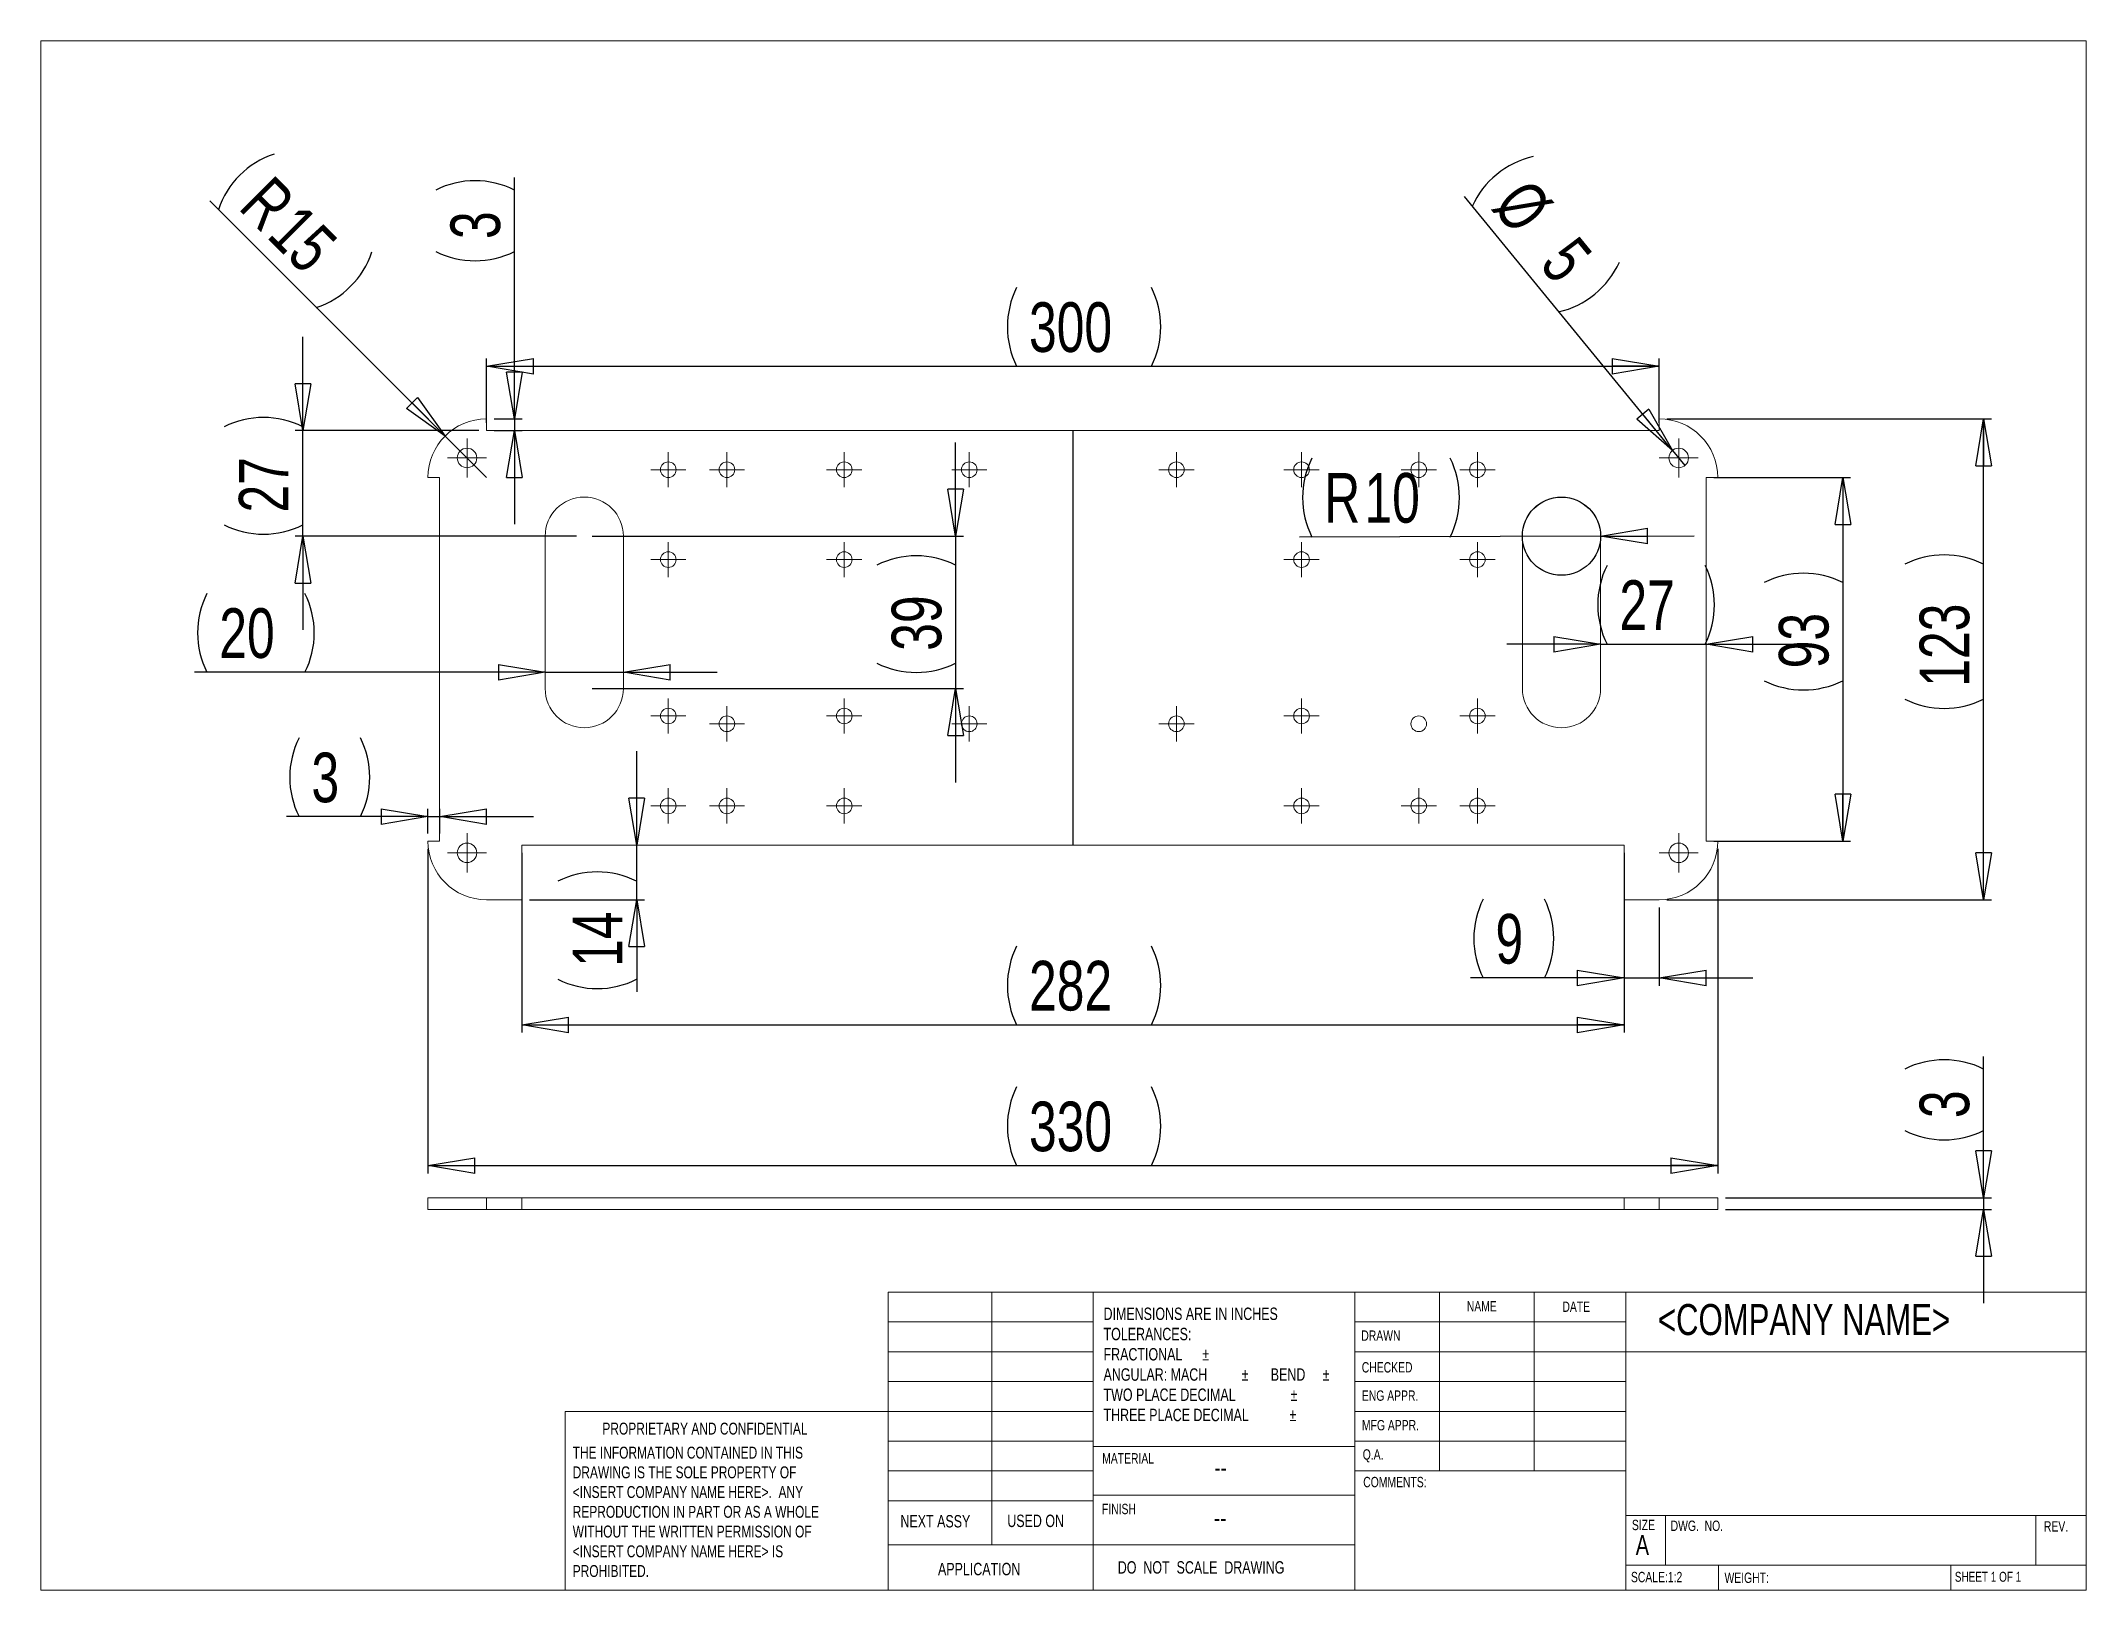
# Model space of a CAD drawing. Header units: millimetres. Extents: x 8 to 270, y 10 to 208.
import ezdxf

# ---------------------------------------------------------------- set-up
doc = ezdxf.new("R2010")
doc.units = ezdxf.units.MM
doc.layers.add('FORMAT', color=7, linetype='Continuous')
doc.styles.add('SLDTEXTSTYLE0', font='TXT', dxfattribs={"width": 0.75})
doc.dimstyles.new('SLDDIMSTYLE0', dxfattribs={"dimtxt": 6.35, "dimasz": 5.9944, "dimexe": 0, "dimexo": 0.0625, "dimgap": 1.5875, "dimtad": 1, "dimtoh": 1, "dimlfac": 2, "dimzin": 12, "dimdsep": 46, "dimtxsty": 'Standard', "dimblk1": 'CLOSED', "dimblk2": 'CLOSED', "dimsah": 1, "dimcen": 0.09, "dimadec": 0, "dimazin": 0, "dimtfac": 1, "dimtmove": 0, "dimatfit": 2, "dimldrblk": 'CLOSED', "dimfxl": 0, "dimtolj": 1, "dimtzin": 12, "dimarcsym": 0})
doc.dimstyles.new('SLDDIMSTYLE1', dxfattribs={"dimtxt": 6.35, "dimasz": 5.9944, "dimexe": 0, "dimexo": 0.0625, "dimgap": 1.5875, "dimtad": 1, "dimtoh": 1, "dimlfac": 2, "dimzin": 12, "dimdsep": 46, "dimtxsty": 'Standard', "dimblk1": 'CLOSED', "dimblk2": 'CLOSED', "dimsah": 1, "dimcen": 0.09, "dimadec": 0, "dimazin": 0, "dimtfac": 1, "dimtmove": 0, "dimatfit": 2, "dimldrblk": 'CLOSED', "dimfxl": 0, "dimtolj": 1, "dimtzin": 12, "dimarcsym": 0})
doc.dimstyles.new('SLDDIMSTYLE2', dxfattribs={"dimtxt": 6.35, "dimasz": 5.9944, "dimexe": 0, "dimexo": 0.0625, "dimgap": 1.5875, "dimtad": 1, "dimtoh": 1, "dimlfac": 2, "dimzin": 12, "dimdsep": 46, "dimtxsty": 'Standard', "dimblk1": 'CLOSED', "dimblk2": 'CLOSED', "dimsah": 1, "dimcen": 0.09, "dimadec": 0, "dimazin": 0, "dimtfac": 1, "dimtofl": 0, "dimtmove": 0, "dimatfit": 3, "dimldrblk": 'CLOSED', "dimfxl": 0, "dimtolj": 1, "dimtzin": 12, "dimarcsym": 0})
doc.dimstyles.new('SLDDIMSTYLE3', dxfattribs={"dimtxt": 6.35, "dimasz": 5.9944, "dimexe": 0, "dimexo": 0.0625, "dimgap": 1.5875, "dimtad": 1, "dimtoh": 1, "dimlfac": 2, "dimzin": 12, "dimdsep": 46, "dimtxsty": 'Standard', "dimblk1": 'CLOSED', "dimblk2": 'CLOSED', "dimsah": 1, "dimcen": 0.09, "dimadec": 0, "dimazin": 0, "dimtfac": 1, "dimtofl": 0, "dimtmove": 0, "dimatfit": 3, "dimldrblk": 'CLOSED', "dimfxl": 0, "dimtolj": 1, "dimtzin": 12, "dimarcsym": 0})
doc.dimstyles.new('SLDDIMSTYLE4', dxfattribs={"dimtxt": 6.35, "dimasz": 5.9944, "dimexe": 0, "dimexo": 0.0625, "dimgap": 1.5875, "dimtad": 1, "dimtoh": 1, "dimlfac": 2, "dimzin": 12, "dimdsep": 46, "dimtxsty": 'Standard', "dimblk1": 'CLOSED', "dimblk2": 'CLOSED', "dimsah": 1, "dimcen": 0.09, "dimadec": 0, "dimazin": 0, "dimtfac": 1, "dimtmove": 0, "dimatfit": 2, "dimldrblk": 'CLOSED', "dimfxl": 0, "dimtolj": 1, "dimtzin": 12, "dimarcsym": 0})

# ---------------------------------------------------------------- blocks, each defined once
blk = doc.blocks.new('SW_NOTE_0')
at = {"color": 0, "linetype": 'Continuous', "lineweight": 0, "attachment_point": 1, "style": 'SLDTEXTSTYLE0'}
for s, insert, char_height in [('DIMENSIONS ARE IN INCHES', (0, 2.05), 1.5875), ('TOLERANCES:', (0, -0.54), 1.5875), ('FRACTIONAL', (0, -3.13), 1.587), ('%%p', (12.64, -3.13), 1.587), ('ANGULAR: MACH', (0, -5.72), 1.5875), ('%%p', (17.67, -5.72), 1.587), ('     BEND ', (19.18, -5.72), 1.587), ('%%p', (28.03, -5.72), 1.587), ('TWO PLACE DECIMAL    ', (0, -8.3), 1.5875), ('%%p', (23.92, -8.3), 1.587), ('THREE PLACE DECIMAL  ', (0, -10.89), 1.5875), ('%%p', (23.78, -10.89), 1.587)]:
    blk.add_mtext(s, dxfattribs=dict(at, insert=insert, char_height=char_height))
blk = doc.blocks.new('SW_NOTE_1')
at = {"color": 0, "linetype": 'Continuous', "lineweight": 0, "char_height": 1.524, "attachment_point": 1, "style": 'SLDTEXTSTYLE0'}
for s, insert in [('THE INFORMATION CONTAINED IN THIS', (0, 1.96)), ('DRAWING IS THE SOLE PROPERTY OF', (0, -0.56)), ('<INSERT COMPANY NAME HERE>.  ANY ', (0, -3.08)), ('REPRODUCTION IN PART OR AS A WHOLE', (0, -5.61)), ('WITHOUT THE WRITTEN PERMISSION OF', (0, -8.13)), ('<INSERT COMPANY NAME HERE> IS ', (0, -10.66)), ('PROHIBITED.', (0, -13.18))]:
    blk.add_mtext(s, dxfattribs=dict(at, insert=insert))
blk = doc.blocks.new('_CLOSED')
at = {"color": 0, "linetype": 'ByBlock', "lineweight": -2}
for p, q in [((-1, 0.166667), (0, 0)), ((-1, 0.166667), (-1, -0.166667)), ((0, 0), (-1, -0.166667)), ((0, 0), (-1, 0))]:
    blk.add_line(p, q, dxfattribs=at)
blk = doc.blocks.new('*D4')
at = {"layer": 'FORMAT'}
for q in [(29.99, 187.64), (65.39, 152.24)]:
    blk.add_line((60.09, 157.55), q, dxfattribs=at)
for centre, start, end in [((41.77, 182.93), 108.4349, 161.5651), ((40.04, 184.66), 288.4349, 341.5651)]:
    blk.add_arc(centre, 11.26, start, end, dxfattribs=at)
at = {"layer": 'FORMAT', "xscale": 5.9944, "yscale": 5.9944, "rotation": 314.9999999964596}
blk.add_blockref('_CLOSED', (60.09, 157.55, -0.7), dxfattribs=at)
at = {"layer": 'FORMAT', "char_height": 6.35, "attachment_point": 1, "rotation": 315, "style": 'SLDTEXTSTYLE0'}
for s, insert in [('R', (38, 191.15)), ('15', (41.63, 187.52))]:
    blk.add_mtext(s, dxfattribs=dict(at, insert=insert))
blk = doc.blocks.new('*D5')
at = {"layer": 'FORMAT'}
for q in [(169.38, 144.63), (219.88, 144.78)]:
    blk.add_line((207.89, 144.74), q, dxfattribs=at)
blk.add_circle((202.89, 144.74), 5, dxfattribs=at)
for centre, start, end in [((181.04, 149.67), 153.4349, 206.5651), ((178.58, 149.67), 333.4349, 26.5651)]:
    blk.add_arc(centre, 11.26, start, end, dxfattribs=at)
at = {"layer": 'FORMAT', "xscale": 5.9944, "yscale": 5.9944, "rotation": 180.1651333339811}
blk.add_blockref('_CLOSED', (207.89, 144.74, -0.7), dxfattribs=at)
at = {"layer": 'FORMAT', "char_height": 6.35, "attachment_point": 1, "style": 'SLDTEXTSTYLE0'}
for s, insert in [('R', (172.55, 152.82)), ('10', (177.69, 152.82))]:
    blk.add_mtext(s, dxfattribs=dict(at, insert=insert))
blk = doc.blocks.new('*D6')
at = {"layer": 'FORMAT'}
for p, q in [((72.89, 127.33), (28.02, 127.33)), ((72.89, 127.33), (82.89, 127.33)), ((82.89, 127.33), (94.88, 127.33))]:
    blk.add_line(p, q, dxfattribs=at)
for centre, start, end in [((39.69, 132.37), 153.4349, 206.5651), ((32.09, 132.37), 333.4349, 26.5651)]:
    blk.add_arc(centre, 11.26, start, end, dxfattribs=at)
at = {"layer": 'FORMAT', "xscale": 5.9944, "yscale": 5.9944}
blk.add_blockref('_CLOSED', (72.89, 127.33, -0.7), dxfattribs=at)
at = {"layer": 'FORMAT', "xscale": 5.9944, "yscale": 5.9944, "rotation": 180.0000000000004}
blk.add_blockref('_CLOSED', (82.89, 127.33, -0.7), dxfattribs=at)
at = {"layer": 'FORMAT', "insert": (31.2, 135.52), "char_height": 6.35, "attachment_point": 1, "style": 'SLDTEXTSTYLE0'}
blk.add_mtext('20', dxfattribs=at)
blk = doc.blocks.new('*D7')
at = {"layer": 'FORMAT'}
for p, q in [((125.39, 144.74), (125.39, 156.73)), ((78.88, 144.74), (126.38, 144.74)), ((125.39, 144.74), (125.39, 125.24)), ((78.88, 125.24), (126.38, 125.24)), ((125.39, 125.24), (125.39, 113.26))]:
    blk.add_line(p, q, dxfattribs=at)
for centre, start, end in [((120.36, 130.97), 63.4349, 116.5651), ((120.36, 138.57), 243.4349, 296.5651)]:
    blk.add_arc(centre, 11.26, start, end, dxfattribs=at)
at = {"layer": 'FORMAT', "xscale": 5.9944, "yscale": 5.9944}
for p, rotation in [((125.39, 144.74, -0.7), 270.0000000000004), ((125.39, 125.24, -0.7), 90.00000000000041)]:
    blk.add_blockref('_CLOSED', p, dxfattribs=dict(at, rotation=rotation))
at = {"layer": 'FORMAT', "insert": (117.21, 130.08), "char_height": 6.35, "attachment_point": 1, "rotation": 90, "style": 'SLDTEXTSTYLE0'}
blk.add_mtext('39', dxfattribs=at)
blk = doc.blocks.new('*D8')
at = {"layer": 'FORMAT'}
for p, q in [((207.89, 130.92), (195.9, 130.92)), ((207.89, 130.92), (221.39, 130.92)), ((221.39, 130.92), (233.38, 130.92))]:
    blk.add_line(p, q, dxfattribs=at)
for centre, start, end in [((218.79, 135.96), 153.4349, 206.5651), ((211.2, 135.96), 333.4349, 26.5651)]:
    blk.add_arc(centre, 11.26, start, end, dxfattribs=at)
at = {"layer": 'FORMAT', "xscale": 5.9944, "yscale": 5.9944}
blk.add_blockref('_CLOSED', (207.89, 130.92, -0.7), dxfattribs=at)
at = {"layer": 'FORMAT', "xscale": 5.9944, "yscale": 5.9944, "rotation": 180.0000000000004}
blk.add_blockref('_CLOSED', (221.39, 130.92, -0.7), dxfattribs=at)
at = {"layer": 'FORMAT', "insert": (210.3, 139.1), "char_height": 6.35, "attachment_point": 1, "style": 'SLDTEXTSTYLE0'}
blk.add_mtext('27', dxfattribs=at)
blk = doc.blocks.new('*D9')
at = {"layer": 'FORMAT'}
for p, q in [((41.89, 158.24), (41.89, 170.23)), ((64.4, 158.24), (40.9, 158.24)), ((41.89, 144.74), (41.89, 158.24)), ((76.9, 144.74), (40.9, 144.74)), ((41.89, 144.74), (41.89, 132.76))]:
    blk.add_line(p, q, dxfattribs=at)
for centre, start, end in [((36.85, 148.66), 63.4349, 116.5651), ((36.85, 156.26), 243.4349, 296.5651)]:
    blk.add_arc(centre, 11.26, start, end, dxfattribs=at)
at = {"layer": 'FORMAT', "xscale": 5.9944, "yscale": 5.9944}
for p, rotation in [((41.89, 158.24, -0.7), 270.0000000000004), ((41.89, 144.74, -0.7), 90.0000000000004)]:
    blk.add_blockref('_CLOSED', p, dxfattribs=dict(at, rotation=rotation))
at = {"layer": 'FORMAT', "insert": (33.7, 147.77), "char_height": 6.35, "attachment_point": 1, "rotation": 90, "style": 'SLDTEXTSTYLE0'}
blk.add_mtext('27', dxfattribs=at)
blk = doc.blocks.new('*D10')
at = {"layer": 'FORMAT'}
for p, q in [((57.89, 104.75), (57.89, 63.25)), ((222.89, 104.75), (222.89, 63.25)), ((57.89, 64.24), (222.89, 64.24))]:
    blk.add_line(p, q, dxfattribs=at)
for centre, start, end in [((143.27, 69.28), 153.4349, 206.5651), ((140.36, 69.28), 333.4349, 26.5651)]:
    blk.add_arc(centre, 11.26, start, end, dxfattribs=at)
at = {"layer": 'FORMAT', "xscale": 5.9944, "yscale": 5.9944, "rotation": 180.0000000000004}
blk.add_blockref('_CLOSED', (57.89, 64.24, -0.7), dxfattribs=at)
at = {"layer": 'FORMAT', "xscale": 5.9944, "yscale": 5.9944}
blk.add_blockref('_CLOSED', (222.89, 64.24, -0.7), dxfattribs=at)
at = {"layer": 'FORMAT', "insert": (134.78, 72.43), "char_height": 6.35, "attachment_point": 1, "style": 'SLDTEXTSTYLE0'}
blk.add_mtext('330', dxfattribs=at)
blk = doc.blocks.new('*D11')
at = {"layer": 'FORMAT'}
for p, q in [((216.38, 159.74), (257.88, 159.74)), ((256.89, 98.24), (256.89, 159.74)), ((216.38, 98.24), (257.88, 98.24))]:
    blk.add_line(p, q, dxfattribs=at)
for centre, start, end in [((251.85, 131.08), 63.4349, 116.5651), ((251.85, 133.98), 243.4349, 296.5651)]:
    blk.add_arc(centre, 11.26, start, end, dxfattribs=at)
at = {"layer": 'FORMAT', "xscale": 5.9944, "yscale": 5.9944}
for p, rotation in [((256.89, 159.74, -0.7), 90.0000000000004), ((256.89, 98.24, -0.7), 270.0000000000004)]:
    blk.add_blockref('_CLOSED', p, dxfattribs=dict(at, rotation=rotation))
at = {"layer": 'FORMAT', "insert": (248.7, 125.49), "char_height": 6.35, "attachment_point": 1, "rotation": 90, "style": 'SLDTEXTSTYLE0'}
blk.add_mtext('123', dxfattribs=at)
blk = doc.blocks.new('*D12')
at = {"layer": 'FORMAT'}
for p, q in [((84.59, 105.24), (84.59, 117.23)), ((84.59, 98.24), (84.59, 105.24)), ((70.88, 98.24), (85.58, 98.24)), ((84.59, 98.24), (84.59, 86.48))]:
    blk.add_line(p, q, dxfattribs=at)
for centre, start, end in [((79.55, 90.54), 63.4349, 116.5651), ((79.55, 98.14), 243.4349, 296.5651)]:
    blk.add_arc(centre, 11.26, start, end, dxfattribs=at)
at = {"layer": 'FORMAT', "xscale": 5.9944, "yscale": 5.9944}
for p, rotation in [((84.59, 105.24, -0.7), 270.0000000000004), ((84.59, 98.24, -0.7), 90.0000000000004)]:
    blk.add_blockref('_CLOSED', p, dxfattribs=dict(at, rotation=rotation))
at = {"layer": 'FORMAT', "insert": (76.4, 89.65), "char_height": 6.35, "attachment_point": 1, "rotation": 90, "style": 'SLDTEXTSTYLE0'}
blk.add_mtext('14', dxfattribs=at)
blk = doc.blocks.new('*D13')
at = {"layer": 'FORMAT'}
for p, q in [((65.39, 159.23), (65.39, 167.46)), ((215.39, 159.23), (215.39, 167.46)), ((65.39, 166.47), (215.39, 166.47))]:
    blk.add_line(p, q, dxfattribs=at)
for centre, start, end in [((143.27, 171.5), 153.4349, 206.5651), ((140.36, 171.5), 333.4349, 26.5651)]:
    blk.add_arc(centre, 11.26, start, end, dxfattribs=at)
at = {"layer": 'FORMAT', "xscale": 5.9944, "yscale": 5.9944, "rotation": 180.0000000000004}
blk.add_blockref('_CLOSED', (65.39, 166.47, -0.7), dxfattribs=at)
at = {"layer": 'FORMAT', "xscale": 5.9944, "yscale": 5.9944}
blk.add_blockref('_CLOSED', (215.39, 166.47, -0.7), dxfattribs=at)
at = {"layer": 'FORMAT', "insert": (134.78, 174.65), "char_height": 6.35, "attachment_point": 1, "style": 'SLDTEXTSTYLE0'}
blk.add_mtext('300', dxfattribs=at)
blk = doc.blocks.new('*D14')
at = {"layer": 'FORMAT'}
for p, q in [((222.38, 152.24), (239.88, 152.24)), ((238.89, 152.24), (238.89, 105.74)), ((222.38, 105.74), (239.88, 105.74))]:
    blk.add_line(p, q, dxfattribs=at)
for centre, start, end in [((233.85, 128.73), 63.4349, 116.5651), ((233.85, 136.33), 243.4349, 296.5651)]:
    blk.add_arc(centre, 11.26, start, end, dxfattribs=at)
at = {"layer": 'FORMAT', "xscale": 5.9944, "yscale": 5.9944}
for p, rotation in [((238.89, 152.24, -0.7), 90.0000000000004), ((238.89, 105.74, -0.7), 270.0000000000004)]:
    blk.add_blockref('_CLOSED', p, dxfattribs=dict(at, rotation=rotation))
at = {"layer": 'FORMAT', "insert": (230.7, 127.84), "char_height": 6.35, "attachment_point": 1, "rotation": 90, "style": 'SLDTEXTSTYLE0'}
blk.add_mtext('93', dxfattribs=at)
blk = doc.blocks.new('*D15')
at = {"layer": 'FORMAT'}
for p, q in [((69.89, 104.25), (69.89, 81.25)), ((210.89, 104.25), (210.89, 81.25)), ((69.89, 82.24), (210.89, 82.24))]:
    blk.add_line(p, q, dxfattribs=at)
for centre, start, end in [((143.27, 87.28), 153.4349, 206.5651), ((140.36, 87.28), 333.4349, 26.5651)]:
    blk.add_arc(centre, 11.26, start, end, dxfattribs=at)
at = {"layer": 'FORMAT', "xscale": 5.9944, "yscale": 5.9944, "rotation": 180.0000000000004}
blk.add_blockref('_CLOSED', (69.89, 82.24, -0.7), dxfattribs=at)
at = {"layer": 'FORMAT', "xscale": 5.9944, "yscale": 5.9944}
blk.add_blockref('_CLOSED', (210.89, 82.24, -0.7), dxfattribs=at)
at = {"layer": 'FORMAT', "insert": (134.78, 90.43), "char_height": 6.35, "attachment_point": 1, "style": 'SLDTEXTSTYLE0'}
blk.add_mtext('282', dxfattribs=at)
blk = doc.blocks.new('*D16')
at = {"layer": 'FORMAT'}
for p, q in [((210.89, 97.25), (210.89, 87.25)), ((215.39, 97.25), (215.39, 87.25)), ((210.89, 88.24), (191.27, 88.24)), ((210.89, 88.24), (215.39, 88.24)), ((215.39, 88.24), (227.38, 88.24))]:
    blk.add_line(p, q, dxfattribs=at)
for centre, start, end in [((202.94, 93.28), 153.4349, 206.5651), ((190.65, 93.28), 333.4349, 26.5651)]:
    blk.add_arc(centre, 11.26, start, end, dxfattribs=at)
at = {"layer": 'FORMAT', "xscale": 5.9944, "yscale": 5.9944}
blk.add_blockref('_CLOSED', (210.89, 88.24, -0.7), dxfattribs=at)
at = {"layer": 'FORMAT', "xscale": 5.9944, "yscale": 5.9944, "rotation": 180.0000000000004}
blk.add_blockref('_CLOSED', (215.39, 88.24, -0.7), dxfattribs=at)
at = {"layer": 'FORMAT', "insert": (194.45, 96.43), "char_height": 6.35, "attachment_point": 1, "style": 'SLDTEXTSTYLE0'}
blk.add_mtext('9', dxfattribs=at)
blk = doc.blocks.new('*D17')
at = {"layer": 'FORMAT'}
for q in [(190.5, 188.16), (218.68, 153.78)]:
    blk.add_line((217.1, 155.71), q, dxfattribs=at)
for centre, start, end in [((201.74, 182.3), 102.7733, 155.9034), ((200.02, 184.4), 282.7733, 335.9034)]:
    blk.add_arc(centre, 11.26, start, end, dxfattribs=at)
at = {"layer": 'FORMAT', "xscale": 5.9944, "yscale": 5.9944, "rotation": 309.3383552293832}
blk.add_blockref('_CLOSED', (217.1, 155.71, -0.7), dxfattribs=at)
at = {"layer": 'FORMAT', "char_height": 6.35, "attachment_point": 1, "rotation": 309.3384, "style": 'SLDTEXTSTYLE0'}
for s, insert in [('%%c', (198.8, 190.86)), ('5', (204.87, 183.46))]:
    blk.add_mtext(s, dxfattribs=dict(at, insert=insert))
blk = doc.blocks.new('*D18')
at = {"layer": 'FORMAT'}
for p, q in [((57.89, 108.87), (39.81, 108.87)), ((57.89, 106.73), (57.89, 109.86)), ((57.89, 108.87), (59.39, 108.87)), ((59.39, 106.73), (59.39, 109.86)), ((59.39, 108.87), (71.38, 108.87))]:
    blk.add_line(p, q, dxfattribs=at)
for centre, start, end in [((51.47, 113.91), 153.4349, 206.5651), ((39.19, 113.91), 333.4349, 26.5651)]:
    blk.add_arc(centre, 11.26, start, end, dxfattribs=at)
at = {"layer": 'FORMAT', "xscale": 5.9944, "yscale": 5.9944}
blk.add_blockref('_CLOSED', (57.89, 108.87, -0.7), dxfattribs=at)
at = {"layer": 'FORMAT', "xscale": 5.9944, "yscale": 5.9944, "rotation": 180.0000000000004}
blk.add_blockref('_CLOSED', (59.39, 108.87, -0.7), dxfattribs=at)
at = {"layer": 'FORMAT', "insert": (42.99, 117.06), "char_height": 6.35, "attachment_point": 1, "style": 'SLDTEXTSTYLE0'}
blk.add_mtext('3', dxfattribs=at)
blk = doc.blocks.new('*D19')
at = {"layer": 'FORMAT'}
for p, q in [((68.95, 159.74), (68.95, 190.6)), ((66.38, 159.74), (69.95, 159.74)), ((68.95, 159.74), (68.95, 158.24)), ((66.38, 158.24), (69.95, 158.24)), ((68.95, 158.24), (68.95, 146.26))]:
    blk.add_line(p, q, dxfattribs=at)
for centre, start, end in [((63.92, 178.94), 63.4349, 116.5651), ((63.92, 191.22), 243.4349, 296.5651)]:
    blk.add_arc(centre, 11.26, start, end, dxfattribs=at)
at = {"layer": 'FORMAT', "xscale": 5.9944, "yscale": 5.9944}
for p, rotation in [((68.95, 159.74, -0.7), 270.0000000000005), ((68.95, 158.24, -0.7), 90.00000000000044)]:
    blk.add_blockref('_CLOSED', p, dxfattribs=dict(at, rotation=rotation))
at = {"layer": 'FORMAT', "insert": (60.77, 182.74), "char_height": 6.35, "attachment_point": 1, "rotation": 90, "style": 'SLDTEXTSTYLE0'}
blk.add_mtext('3', dxfattribs=at)
blk = doc.blocks.new('SW_CENTERMARKSYMBOL_0')
at = {"color": 0, "linetype": 'Continuous', "lineweight": 0}
for p, q in [((-1.25, 0), (-2.5, 0)), ((0, 0), (-1.25, 0)), ((0, 1.25), (0, 2.5)), ((0, 0), (0, 1.25)), ((0, 0), (0, -1.25)), ((0, 0), (1.25, 0)), ((1.25, 0), (2.5, 0)), ((0, -1.25), (0, -2.5))]:
    blk.add_line(p, q, dxfattribs=at)
blk = doc.blocks.new('SW_CENTERMARKSYMBOL_1')
at = {"color": 0, "linetype": 'Continuous', "lineweight": 0}
for p, q in [((-1.25, 0), (-2.5, 0)), ((0, 0), (-1.25, 0)), ((0, 1.25), (0, 2.5)), ((0, 0), (0, 1.25)), ((0, 0), (0, -1.25)), ((0, 0), (1.25, 0)), ((1.25, 0), (2.5, 0)), ((0, -1.25), (0, -2.5))]:
    blk.add_line(p, q, dxfattribs=at)
blk = doc.blocks.new('SW_CENTERMARKSYMBOL_2')
at = {"color": 0, "linetype": 'Continuous', "lineweight": 0}
for p, q in [((-1.25, 0), (-2.5, 0)), ((0, 0), (-1.25, 0)), ((0, 1.25), (0, 2.5)), ((0, 0), (0, 1.25)), ((0, 0), (0, -1.25)), ((0, 0), (1.25, 0)), ((1.25, 0), (2.5, 0)), ((0, -1.25), (0, -2.5))]:
    blk.add_line(p, q, dxfattribs=at)
blk = doc.blocks.new('SW_CENTERMARKSYMBOL_3')
at = {"color": 0, "linetype": 'Continuous', "lineweight": 0}
for p, q in [((-1.25, 0), (-2.5, 0)), ((0, 0), (-1.25, 0)), ((0, 1.25), (0, 2.5)), ((0, 0), (0, 1.25)), ((0, 0), (0, -1.25)), ((0, 0), (1.25, 0)), ((1.25, 0), (2.5, 0)), ((0, -1.25), (0, -2.5))]:
    blk.add_line(p, q, dxfattribs=at)
blk = doc.blocks.new('SW_CENTERMARKSYMBOL_4')
at = {"color": 0, "linetype": 'Continuous', "lineweight": 0}
for p, q in [((-1.25, 0), (-2.25, 0)), ((0, 0), (-1.25, 0)), ((0, 1.25), (0, 2.25)), ((0, 0), (0, 1.25)), ((0, 0), (0, -1.25)), ((0, 0), (1.25, 0)), ((1.25, 0), (2.25, 0)), ((0, -1.25), (0, -2.25))]:
    blk.add_line(p, q, dxfattribs=at)
blk = doc.blocks.new('SW_CENTERMARKSYMBOL_5')
at = {"color": 0, "linetype": 'Continuous', "lineweight": 0}
for p, q in [((-1.25, 0), (-2.25, 0)), ((0, 0), (-1.25, 0)), ((0, 1.25), (0, 2.25)), ((0, 0), (0, 1.25)), ((0, 0), (0, -1.25)), ((0, 0), (1.25, 0)), ((1.25, 0), (2.25, 0)), ((0, -1.25), (0, -2.25))]:
    blk.add_line(p, q, dxfattribs=at)
blk = doc.blocks.new('SW_CENTERMARKSYMBOL_6')
at = {"color": 0, "linetype": 'Continuous', "lineweight": 0}
for p, q in [((-1.25, 0), (-2.25, 0)), ((0, 0), (-1.25, 0)), ((0, 1.25), (0, 2.25)), ((0, 0), (0, 1.25)), ((0, 0), (0, -1.25)), ((0, 0), (1.25, 0)), ((1.25, 0), (2.25, 0)), ((0, -1.25), (0, -2.25))]:
    blk.add_line(p, q, dxfattribs=at)
blk = doc.blocks.new('SW_CENTERMARKSYMBOL_7')
at = {"color": 0, "linetype": 'Continuous', "lineweight": 0}
for p, q in [((-1.25, 0), (-2.25, 0)), ((0, 0), (-1.25, 0)), ((0, 1.25), (0, 2.25)), ((0, 0), (0, 1.25)), ((0, 0), (0, -1.25)), ((0, 0), (1.25, 0)), ((1.25, 0), (2.25, 0)), ((0, -1.25), (0, -2.25))]:
    blk.add_line(p, q, dxfattribs=at)
blk = doc.blocks.new('SW_CENTERMARKSYMBOL_8')
at = {"color": 0, "linetype": 'Continuous', "lineweight": 0}
for p, q in [((-1.25, 0), (-2.25, 0)), ((0, 0), (-1.25, 0)), ((0, 1.25), (0, 2.25)), ((0, 0), (0, 1.25)), ((0, 0), (0, -1.25)), ((0, 0), (1.25, 0)), ((1.25, 0), (2.25, 0)), ((0, -1.25), (0, -2.25))]:
    blk.add_line(p, q, dxfattribs=at)
blk = doc.blocks.new('SW_CENTERMARKSYMBOL_9')
at = {"color": 0, "linetype": 'Continuous', "lineweight": 0}
for p, q in [((-1.25, 0), (-2.25, 0)), ((0, 0), (-1.25, 0)), ((0, 1.25), (0, 2.25)), ((0, 0), (0, 1.25)), ((0, 0), (0, -1.25)), ((0, 0), (1.25, 0)), ((1.25, 0), (2.25, 0)), ((0, -1.25), (0, -2.25))]:
    blk.add_line(p, q, dxfattribs=at)
blk = doc.blocks.new('SW_CENTERMARKSYMBOL_10')
at = {"color": 0, "linetype": 'Continuous', "lineweight": 0}
for p, q in [((-1.25, 0), (-2.25, 0)), ((0, 0), (-1.25, 0)), ((0, 1.25), (0, 2.25)), ((0, 0), (0, 1.25)), ((0, 0), (0, -1.25)), ((0, 0), (1.25, 0)), ((1.25, 0), (2.25, 0)), ((0, -1.25), (0, -2.25))]:
    blk.add_line(p, q, dxfattribs=at)
blk = doc.blocks.new('SW_CENTERMARKSYMBOL_11')
at = {"color": 0, "linetype": 'Continuous', "lineweight": 0}
for p, q in [((-1.25, 0), (-2.25, 0)), ((0, 0), (-1.25, 0)), ((0, 1.25), (0, 2.25)), ((0, 0), (0, 1.25)), ((0, 0), (0, -1.25)), ((0, 0), (1.25, 0)), ((1.25, 0), (2.25, 0)), ((0, -1.25), (0, -2.25))]:
    blk.add_line(p, q, dxfattribs=at)
blk = doc.blocks.new('SW_CENTERMARKSYMBOL_12')
at = {"color": 0, "linetype": 'Continuous', "lineweight": 0}
for p, q in [((-1.25, 0), (-2.25, 0)), ((0, 0), (-1.25, 0)), ((0, 1.25), (0, 2.25)), ((0, 0), (0, 1.25)), ((0, 0), (0, -1.25)), ((0, 0), (1.25, 0)), ((1.25, 0), (2.25, 0)), ((0, -1.25), (0, -2.25))]:
    blk.add_line(p, q, dxfattribs=at)
blk = doc.blocks.new('SW_CENTERMARKSYMBOL_13')
at = {"color": 0, "linetype": 'Continuous', "lineweight": 0}
for p, q in [((-1.25, 0), (-2.25, 0)), ((0, 0), (-1.25, 0)), ((0, 1.25), (0, 2.25)), ((0, 0), (0, 1.25)), ((0, 0), (0, -1.25)), ((0, 0), (1.25, 0)), ((1.25, 0), (2.25, 0)), ((0, -1.25), (0, -2.25))]:
    blk.add_line(p, q, dxfattribs=at)
blk = doc.blocks.new('SW_CENTERMARKSYMBOL_14')
at = {"color": 0, "linetype": 'Continuous', "lineweight": 0}
for p, q in [((-1.25, 0), (-2.25, 0)), ((0, 0), (-1.25, 0)), ((0, 1.25), (0, 2.25)), ((0, 0), (0, 1.25)), ((0, 0), (0, -1.25)), ((0, 0), (1.25, 0)), ((1.25, 0), (2.25, 0)), ((0, -1.25), (0, -2.25))]:
    blk.add_line(p, q, dxfattribs=at)
blk = doc.blocks.new('SW_CENTERMARKSYMBOL_15')
at = {"color": 0, "linetype": 'Continuous', "lineweight": 0}
for p, q in [((-1.25, 0), (-2.25, 0)), ((0, 0), (-1.25, 0)), ((0, 1.25), (0, 2.25)), ((0, 0), (0, 1.25)), ((0, 0), (0, -1.25)), ((0, 0), (1.25, 0)), ((1.25, 0), (2.25, 0)), ((0, -1.25), (0, -2.25))]:
    blk.add_line(p, q, dxfattribs=at)
blk = doc.blocks.new('SW_CENTERMARKSYMBOL_16')
at = {"color": 0, "linetype": 'Continuous', "lineweight": 0}
for p, q in [((-1.25, 0), (-2.25, 0)), ((0, 0), (-1.25, 0)), ((0, 1.25), (0, 2.25)), ((0, 0), (0, 1.25)), ((0, 0), (0, -1.25)), ((0, 0), (1.25, 0)), ((1.25, 0), (2.25, 0)), ((0, -1.25), (0, -2.25))]:
    blk.add_line(p, q, dxfattribs=at)
blk = doc.blocks.new('SW_CENTERMARKSYMBOL_17')
at = {"color": 0, "linetype": 'Continuous', "lineweight": 0}
for p, q in [((-1.25, 0), (-2.25, 0)), ((0, 0), (-1.25, 0)), ((0, 1.25), (0, 2.25)), ((0, 0), (0, 1.25)), ((0, 0), (0, -1.25)), ((0, 0), (1.25, 0)), ((1.25, 0), (2.25, 0)), ((0, -1.25), (0, -2.25))]:
    blk.add_line(p, q, dxfattribs=at)
blk = doc.blocks.new('SW_CENTERMARKSYMBOL_18')
at = {"color": 0, "linetype": 'Continuous', "lineweight": 0}
for p, q in [((-1.25, 0), (-2.25, 0)), ((0, 0), (-1.25, 0)), ((0, 1.25), (0, 2.25)), ((0, 0), (0, 1.25)), ((0, 0), (0, -1.25)), ((0, 0), (1.25, 0)), ((1.25, 0), (2.25, 0)), ((0, -1.25), (0, -2.25))]:
    blk.add_line(p, q, dxfattribs=at)
blk = doc.blocks.new('SW_CENTERMARKSYMBOL_19')
at = {"color": 0, "linetype": 'Continuous', "lineweight": 0}
for p, q in [((-1.25, 0), (-2.25, 0)), ((0, 0), (-1.25, 0)), ((0, 1.25), (0, 2.25)), ((0, 0), (0, 1.25)), ((0, 0), (0, -1.25)), ((0, 0), (1.25, 0)), ((1.25, 0), (2.25, 0)), ((0, -1.25), (0, -2.25))]:
    blk.add_line(p, q, dxfattribs=at)
blk = doc.blocks.new('SW_CENTERMARKSYMBOL_20')
at = {"color": 0, "linetype": 'Continuous', "lineweight": 0}
for p, q in [((-1.25, 0), (-2.25, 0)), ((0, 0), (-1.25, 0)), ((0, 1.25), (0, 2.25)), ((0, 0), (0, 1.25)), ((0, 0), (0, -1.25)), ((0, 0), (1.25, 0)), ((1.25, 0), (2.25, 0)), ((0, -1.25), (0, -2.25))]:
    blk.add_line(p, q, dxfattribs=at)
blk = doc.blocks.new('SW_CENTERMARKSYMBOL_21')
at = {"color": 0, "linetype": 'Continuous', "lineweight": 0}
for p, q in [((-1.25, 0), (-2.25, 0)), ((0, 0), (-1.25, 0)), ((0, 1.25), (0, 2.25)), ((0, 0), (0, 1.25)), ((0, 0), (0, -1.25)), ((0, 0), (1.25, 0)), ((1.25, 0), (2.25, 0)), ((0, -1.25), (0, -2.25))]:
    blk.add_line(p, q, dxfattribs=at)
blk = doc.blocks.new('SW_CENTERMARKSYMBOL_22')
at = {"color": 0, "linetype": 'Continuous', "lineweight": 0}
for p, q in [((-1.25, 0), (-2.25, 0)), ((0, 0), (-1.25, 0)), ((0, 1.25), (0, 2.25)), ((0, 0), (0, 1.25)), ((0, 0), (0, -1.25)), ((0, 0), (1.25, 0)), ((1.25, 0), (2.25, 0)), ((0, -1.25), (0, -2.25))]:
    blk.add_line(p, q, dxfattribs=at)
blk = doc.blocks.new('SW_CENTERMARKSYMBOL_23')
at = {"color": 0, "linetype": 'Continuous', "lineweight": 0}
for p, q in [((-1.25, 0), (-2.25, 0)), ((0, 0), (-1.25, 0)), ((0, 1.25), (0, 2.25)), ((0, 0), (0, 1.25)), ((0, 0), (0, -1.25)), ((0, 0), (1.25, 0)), ((1.25, 0), (2.25, 0)), ((0, -1.25), (0, -2.25))]:
    blk.add_line(p, q, dxfattribs=at)
blk = doc.blocks.new('SW_CENTERMARKSYMBOL_24')
at = {"color": 0, "linetype": 'Continuous', "lineweight": 0}
for p, q in [((-1.25, 0), (-2.25, 0)), ((0, 0), (-1.25, 0)), ((0, 1.25), (0, 2.25)), ((0, 0), (0, 1.25)), ((0, 0), (0, -1.25)), ((0, 0), (1.25, 0)), ((1.25, 0), (2.25, 0)), ((0, -1.25), (0, -2.25))]:
    blk.add_line(p, q, dxfattribs=at)
blk = doc.blocks.new('SW_CENTERMARKSYMBOL_25')
at = {"color": 0, "linetype": 'Continuous', "lineweight": 0}
for p, q in [((-1.25, 0), (-2.25, 0)), ((0, 0), (-1.25, 0)), ((0, 1.25), (0, 2.25)), ((0, 0), (0, 1.25)), ((0, 0), (0, -1.25)), ((0, 0), (1.25, 0)), ((1.25, 0), (2.25, 0)), ((0, -1.25), (0, -2.25))]:
    blk.add_line(p, q, dxfattribs=at)
blk = doc.blocks.new('SW_CENTERMARKSYMBOL_26')
at = {"color": 0, "linetype": 'Continuous', "lineweight": 0}
for p, q in [((-1.25, 0), (-2.25, 0)), ((0, 0), (-1.25, 0)), ((0, 1.25), (0, 2.25)), ((0, 0), (0, 1.25)), ((0, 0), (0, -1.25)), ((0, 0), (1.25, 0)), ((1.25, 0), (2.25, 0)), ((0, -1.25), (0, -2.25))]:
    blk.add_line(p, q, dxfattribs=at)
blk = doc.blocks.new('SW_CENTERMARKSYMBOL_27')
at = {"color": 0, "linetype": 'Continuous', "lineweight": 0}
for p, q in [((-1.25, 0), (-2.25, 0)), ((0, 0), (-1.25, 0)), ((0, 1.25), (0, 2.25)), ((0, 0), (0, 1.25)), ((0, 0), (0, -1.25)), ((0, 0), (1.25, 0)), ((1.25, 0), (2.25, 0)), ((0, -1.25), (0, -2.25))]:
    blk.add_line(p, q, dxfattribs=at)
blk = doc.blocks.new('SW_CENTERMARKSYMBOL_28')
at = {"color": 0, "linetype": 'Continuous', "lineweight": 0}
for p, q in [((-1.25, 0), (-2.25, 0)), ((0, 0), (-1.25, 0)), ((0, 1.25), (0, 2.25)), ((0, 0), (0, 1.25)), ((0, 0), (0, -1.25)), ((0, 0), (1.25, 0)), ((1.25, 0), (2.25, 0)), ((0, -1.25), (0, -2.25))]:
    blk.add_line(p, q, dxfattribs=at)
blk = doc.blocks.new('*D49')
at = {"layer": 'FORMAT'}
for p, q in [((256.89, 60.14), (256.89, 78.18)), ((223.88, 60.14), (257.88, 60.14)), ((223.88, 58.64), (257.88, 58.64)), ((256.89, 60.14), (256.89, 58.64)), ((256.89, 58.64), (256.89, 46.65))]:
    blk.add_line(p, q, dxfattribs=at)
for centre, start, end in [((251.85, 66.52), 63.4349, 116.5651), ((251.85, 78.8), 243.4349, 296.5651)]:
    blk.add_arc(centre, 11.26, start, end, dxfattribs=at)
at = {"layer": 'FORMAT', "xscale": 5.9944, "yscale": 5.9944}
for p, rotation in [((256.89, 60.14, 30.8), 270.0000000000004), ((256.89, 58.64, 30.8), 90.0000000000004)]:
    blk.add_blockref('_CLOSED', p, dxfattribs=dict(at, rotation=rotation))
at = {"layer": 'FORMAT', "insert": (248.7, 70.32), "char_height": 6.35, "attachment_point": 1, "rotation": 90, "style": 'SLDTEXTSTYLE0'}
blk.add_mtext('3', dxfattribs=at)

msp = doc.modelspace()

# ---------------------------------------------------------------- linework, layer by layer
at = {"color": 8, "linetype": 'Continuous', "lineweight": 0}
for p, q in [((8.3801, 208.0787), (270.0001, 208.0787)), ((8.3801, 208.0787), (8.3801, 9.9587)), ((270.0001, 9.9587), (270.0001, 208.0787)), ((116.7749, 9.9587), (116.7749, 48.0587)), ((116.7749, 48.0587), (143.0001, 48.0587)), ((130.0269, 48.0587), (130.0269, 15.7359)), ((143.0001, 9.9587), (143.0001, 48.0587)), ((143.0001, 48.0587), (270.0001, 48.0587)), ((176.4517, 48.0587), (176.4517, 9.9587)), ((187.2851, 48.0587), (187.2851, 25.1987)), ((199.3766, 48.0587), (199.3766, 25.1987)), ((211.114, 48.0587), (211.114, 9.9587)), ((116.7749, 44.2487), (143.0001, 44.2487)), ((176.4517, 44.2487), (211.114, 44.2487)), ((116.7749, 40.4387), (143.0001, 40.4387)), ((176.4517, 40.4387), (270.0001, 40.4387)), ((116.7749, 36.6287), (143.0001, 36.6287)), ((176.4517, 36.6287), (211.114, 36.6287)), ((116.7749, 32.8187), (75.4398, 32.8187)), ((75.4398, 32.8187), (75.4398, 9.9587)), ((116.7749, 32.8187), (143.0001, 32.8187)), ((176.4517, 32.8187), (211.114, 32.8187)), ((116.7749, 29.0087), (143.0001, 29.0087)), ((176.4517, 29.0087), (211.114, 29.0087)), ((176.4517, 28.3138), (143.0001, 28.3138)), ((116.7749, 25.1987), (143.0001, 25.1987)), ((176.4517, 25.1987), (211.114, 25.1987)), ((116.7749, 21.3887), (143.0001, 21.3887)), ((143.0001, 22.0859), (176.4517, 22.0859)), ((211.114, 19.4837), (270.0001, 19.4837)), ((216.212, 19.4837), (216.212, 13.1337)), ((263.5695, 19.4837), (263.5695, 13.1337)), ((143.0001, 15.7359), (116.7749, 15.7359)), ((143.0001, 15.7359), (176.4517, 15.7359)), ((211.114, 13.1337), (270.0001, 13.1337)), ((222.9901, 13.1337), (222.9901, 9.9587)), ((252.6938, 13.1337), (252.6938, 9.9587)), ((270.0001, 9.9587), (8.3801, 9.9587))]:
    msp.add_line(p, q, dxfattribs=at)
at = {"color": 7, "linetype": 'Continuous', "lineweight": 15}
for p, q in [((65.3892, 159.7438), (65.3892, 158.2438)), ((215.3891, 158.2438), (215.3891, 159.7438)), ((65.3892, 158.2438), (215.3891, 158.2438)), ((59.3892, 152.2438), (57.8892, 152.2438)), ((59.3892, 105.7438), (59.3892, 152.2438)), ((222.8892, 152.2438), (221.3891, 152.2438)), ((221.3891, 152.2438), (221.3891, 105.7438)), ((72.8892, 144.7438), (72.8892, 125.2438)), ((82.8892, 125.2438), (82.8892, 144.7438)), ((197.8892, 144.7438), (197.8892, 125.2438)), ((207.8892, 125.2438), (207.8892, 144.7438)), ((57.8892, 105.7438), (59.3892, 105.7438)), ((69.8892, 105.2438), (210.8891, 105.2438)), ((69.8892, 98.2438), (69.8892, 105.2438)), ((210.8891, 105.2438), (210.8891, 98.2438)), ((221.3891, 105.7438), (222.8892, 105.7438)), ((65.3892, 98.2438), (69.8892, 98.2438)), ((210.8891, 98.2438), (215.3891, 98.2438)), ((57.8892, 58.6373), (57.8892, 60.1373)), ((57.8892, 60.1373), (65.3892, 60.1373)), ((59.3892, 60.1373), (57.8892, 60.1373)), ((65.3892, 58.6373), (57.8892, 58.6373)), ((59.3892, 58.6373), (57.8892, 58.6373)), ((65.3892, 60.1373), (65.3892, 58.6373)), ((65.3892, 60.1373), (69.8892, 60.1373)), ((65.3892, 58.6373), (69.8892, 58.6373)), ((69.8892, 60.1373), (69.8892, 58.6373)), ((69.8892, 60.1373), (210.8891, 60.1373)), ((69.8892, 58.6373), (210.8891, 58.6373)), ((210.8891, 60.1373), (210.8891, 58.6373)), ((210.8891, 60.1373), (215.3891, 60.1373)), ((210.8891, 58.6373), (215.3891, 58.6373)), ((215.3891, 58.6373), (215.3891, 60.1373)), ((215.3891, 60.1373), (222.8892, 60.1373)), ((222.8892, 58.6373), (215.3891, 58.6373)), ((222.8892, 60.1373), (221.3891, 60.1373)), ((222.8892, 58.6373), (221.3891, 58.6373)), ((222.8892, 60.1373), (222.8892, 58.6373))]:
    msp.add_line(p, q, dxfattribs=at)
for centre, radius in [((62.8892, 154.7438), 1.25), ((217.8892, 154.7438), 1.25), ((88.6392, 153.2438), 1), ((96.1392, 153.2438), 1), ((111.1392, 153.2438), 1), ((127.1392, 153.2438), 1), ((153.6392, 153.2438), 1), ((169.6392, 153.2438), 1), ((184.6392, 153.2438), 1), ((192.1392, 153.2438), 1), ((88.6392, 141.7438), 1), ((111.1392, 141.7438), 1), ((169.6392, 141.7438), 1), ((192.1392, 141.7438), 1), ((88.6392, 121.7438), 1), ((96.1392, 120.7438), 1), ((111.1392, 121.7438), 1), ((127.1392, 120.7438), 1), ((153.6392, 120.7438), 1), ((169.6392, 121.7438), 1), ((184.6392, 120.7438), 1), ((192.1392, 121.7438), 1), ((88.6392, 110.2438), 1), ((96.1392, 110.2438), 1), ((111.1392, 110.2438), 1), ((169.6392, 110.2438), 1), ((184.6392, 110.2438), 1), ((192.1392, 110.2438), 1), ((62.8892, 104.2438), 1.25), ((217.8892, 104.2438), 1.25)]:
    msp.add_circle(centre, radius, dxfattribs=at)
for centre, radius, start, end in [((65.3892, 152.2438), 7.5, 90, 180), ((215.3892, 152.2438), 7.5, 0, 90), ((77.8892, 144.7438), 5, 0, 180), ((202.8892, 144.7438), 5, 0, 180), ((77.8892, 125.2438), 5, 180, 0), ((202.8892, 125.2438), 5, 180, 0), ((65.3892, 105.7438), 7.5, 180, 270), ((215.3892, 105.7438), 7.5, 270, 0)]:
    msp.add_arc(centre, radius, start, end, dxfattribs=at)
at = {"layer": 'FORMAT'}
msp.add_line((140.3892, 158.2438), (140.3892, 105.2438), dxfattribs=at)

# ---------------------------------------------------------------- block references
at = {"color": 7, "linetype": 'Continuous', "lineweight": 0}
for name, p in [('SW_CENTERMARKSYMBOL_0', (62.8892, 154.7438)), ('SW_CENTERMARKSYMBOL_1', (217.8892, 154.7438)), ('SW_CENTERMARKSYMBOL_8', (88.6392, 153.2438)), ('SW_CENTERMARKSYMBOL_4', (96.1392, 153.2438)), ('SW_CENTERMARKSYMBOL_9', (111.1392, 153.2438)), ('SW_CENTERMARKSYMBOL_27', (127.1392, 153.2438)), ('SW_CENTERMARKSYMBOL_24', (153.6392, 153.2438)), ('SW_CENTERMARKSYMBOL_17', (169.6392, 153.2438)), ('SW_CENTERMARKSYMBOL_5', (184.6392, 153.2438)), ('SW_CENTERMARKSYMBOL_18', (192.1392, 153.2438)), ('SW_CENTERMARKSYMBOL_10', (88.6392, 141.7438)), ('SW_CENTERMARKSYMBOL_11', (111.1392, 141.7438)), ('SW_CENTERMARKSYMBOL_16', (169.6392, 141.7438)), ('SW_CENTERMARKSYMBOL_19', (192.1392, 141.7438)), ('SW_CENTERMARKSYMBOL_12', (88.6392, 121.7438)), ('SW_CENTERMARKSYMBOL_28', (96.1392, 120.7438)), ('SW_CENTERMARKSYMBOL_13', (111.1392, 121.7438)), ('SW_CENTERMARKSYMBOL_26', (127.1392, 120.7438)), ('SW_CENTERMARKSYMBOL_25', (153.6392, 120.7438)), ('SW_CENTERMARKSYMBOL_23', (169.6392, 121.7438)), ('SW_CENTERMARKSYMBOL_20', (192.1392, 121.7438)), ('SW_CENTERMARKSYMBOL_15', (88.6392, 110.2438)), ('SW_CENTERMARKSYMBOL_6', (96.1392, 110.2438)), ('SW_CENTERMARKSYMBOL_14', (111.1392, 110.2438)), ('SW_CENTERMARKSYMBOL_22', (169.6392, 110.2438)), ('SW_CENTERMARKSYMBOL_7', (184.6392, 110.2438)), ('SW_CENTERMARKSYMBOL_21', (192.1392, 110.2438)), ('SW_CENTERMARKSYMBOL_2', (62.8892, 104.2438)), ('SW_CENTERMARKSYMBOL_3', (217.8892, 104.2438))]:
    msp.add_blockref(name, p, dxfattribs=at)
at = {"color": 8, "linetype": 'Continuous', "lineweight": 0}
for name, p in [('SW_NOTE_0', (144.3123, 44.0389)), ('SW_NOTE_1', (76.4054, 26.3388))]:
    msp.add_blockref(name, p, dxfattribs=at)

# ---------------------------------------------------------------- texts
at = {"color": 8, "linetype": 'Continuous', "lineweight": 0, "attachment_point": 1, "style": 'SLDTEXTSTYLE0'}
for s, insert, char_height in [('NAME', (190.783, 46.9111), 1.32292), ('DATE', (203.0114, 46.8597), 1.32292), ('<COMPANY NAME>', (215.2255, 46.5388), 3.96875), ('DRAWN', (177.2844, 43.1662), 1.32292), ('CHECKED', (177.3453, 39.1083), 1.32292), ('ENG APPR.', (177.3583, 35.4915), 1.32292), ('PROPRIETARY AND CONFIDENTIAL', (80.2019, 31.3719), 1.524), ('MFG APPR.', (177.3699, 31.7087), 1.32292), ('MATERIAL', (144.1376, 27.4692), 1.32292), ('Q.A.', (177.4683, 27.9665), 1.32292), ('--', (158.4944, 26.8141), 2.38125), ('COMMENTS:', (177.5296, 24.4368), 1.32292), ('FINISH', (144.108, 20.9903), 1.32292), ('NEXT ASSY', (118.3327, 19.5542), 1.5875), ('USED ON', (132.0022, 19.6077), 1.5875), ('--', (158.4301, 20.3772), 2.38125), ('SIZE', (211.9023, 18.9478), 1.32292), ('DWG.  NO.', (216.8537, 18.8439), 1.32292), ('REV.', (264.6046, 18.7653), 1.32292), ('A', (212.3905, 16.996), 2.54), ('APPLICATION', (123.1373, 13.4424), 1.5875), ('DO  NOT  SCALE  DRAWING', (146.1341, 13.653), 1.5875), ('SCALE:1:2', (211.7793, 12.2878), 1.32292), ('WEIGHT:', (223.7477, 12.1985), 1.32292), ('SHEET 1 OF 1', (253.2071, 12.2932), 1.27)]:
    msp.add_mtext(s, dxfattribs=dict(at, insert=insert, char_height=char_height))

# ---------------------------------------------------------------- dimensions: what is measured, and where the dimension line sits
at = {"layer": 'FORMAT'}
for center, mpoint, dimstyle, picture, middle in [((65.3892, 152.2438), (60.0859, 157.5471), 'SLDDIMSTYLE0', '*D4', (37.15, 180.483)), ((202.8892, 144.7438), (207.8892, 144.7438), 'SLDDIMSTYLE1', '*D5', (179.2911, 144.7438))]:
    dim = msp.add_radius_dim(center=center, mpoint=mpoint, text='(<>)', dimstyle=dimstyle, dxfattribs=at)
    dim.commit()
    dim.dimension.update_dxf_attribs({"geometry": picture, "text_midpoint": middle, "dimtype": 164})
dim = msp.add_diameter_dim_2p(p1=(218.6815, 153.7771), p2=(217.0968, 155.7106), text='(<>)', dimstyle='SLDDIMSTYLE4', dxfattribs=at)
dim.commit()
dim.dimension.update_dxf_attribs({"geometry": '*D17', "text_midpoint": (196.7931, 180.483), "dimtype": 163})
for base, p1, p2, dimstyle, picture, middle in [((68.9545, 158.2438), (65.3892, 159.7438), (65.3892, 158.2438), 'SLDDIMSTYLE2', '*D19', (68.9545, 185.0808)), ((41.8892, 158.2438), (77.8892, 144.7438), (65.3892, 158.2438), 'SLDDIMSTYLE2', '*D9', (41.8892, 152.4603)), ((256.8892, 159.7438), (215.3892, 98.2438), (215.3892, 159.7438), 'SLDDIMSTYLE3', '*D11', (256.8892, 132.5288)), ((125.3932, 125.2438), (77.8892, 144.7438), (77.8892, 125.2438), 'SLDDIMSTYLE2', '*D7', (125.3932, 134.7702)), ((238.8892, 105.7438), (221.3892, 152.2438), (221.3892, 105.7438), 'SLDDIMSTYLE3', '*D14', (238.8892, 132.5288)), ((84.5871, 105.2438), (69.8892, 98.2438), (69.8892, 105.2438), 'SLDDIMSTYLE2', '*D12', (84.5871, 94.3403)), ((256.8892, 58.6373), (222.8892, 60.1373), (222.8892, 58.6373), 'SLDDIMSTYLE2', '*D49', (256.8892, 72.6595))]:
    dim = msp.add_linear_dim(base=base, p1=p1, p2=p2, angle=90, text='(<>)', dimstyle=dimstyle, dxfattribs=at)
    dim.commit()
    dim.dimension.update_dxf_attribs({"geometry": picture, "text_midpoint": middle, "dimtype": 160})
for base, p1, p2, dimstyle, picture, middle in [((215.3892, 166.4669), (65.3892, 158.2438), (215.3892, 158.2438), 'SLDDIMSTYLE3', '*D13', (141.8148, 166.4669)), ((221.3892, 130.919), (207.8892, 125.2438), (221.3892, 152.2438), 'SLDDIMSTYLE2', '*D8', (214.9927, 130.919)), ((82.8892, 127.3312), (72.8892, 125.2438), (82.8892, 125.2438), 'SLDDIMSTYLE2', '*D6', (35.8892, 127.3312)), ((59.3892, 108.874), (57.8892, 105.7438), (59.3892, 105.7438), 'SLDDIMSTYLE2', '*D18', (45.3293, 108.874)), ((222.8892, 64.2438), (57.8892, 105.7438), (222.8892, 105.7438), 'SLDDIMSTYLE3', '*D10', (141.8148, 64.2438)), ((210.8892, 82.2438), (69.8892, 105.2438), (210.8892, 105.2438), 'SLDDIMSTYLE3', '*D15', (141.8148, 82.2438)), ((215.3892, 88.2438), (210.8892, 98.2438), (215.3892, 98.2438), 'SLDDIMSTYLE2', '*D16', (196.7931, 88.2438))]:
    dim = msp.add_linear_dim(base=base, p1=p1, p2=p2, text='(<>)', dimstyle=dimstyle, dxfattribs=at)
    dim.commit()
    dim.dimension.update_dxf_attribs({"geometry": picture, "text_midpoint": middle, "dimtype": 160})

doc.saveas('drawing.dxf')
